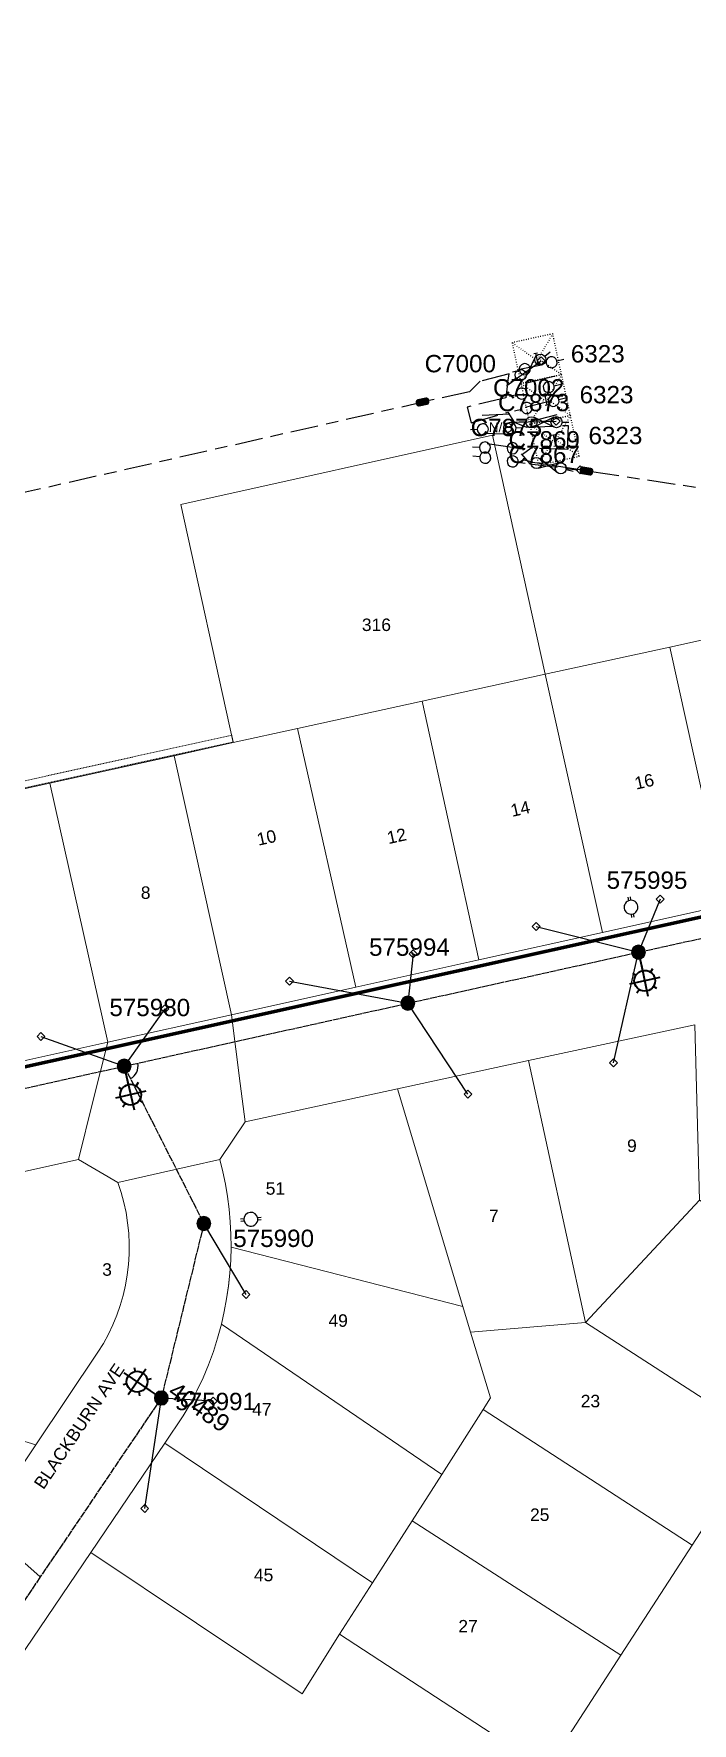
# Model space of a CAD drawing. Extents: x 316986 to 317993, y 6261353 to 6262146.
# Drawn here: x 317304.2 to 317399.2, y 6261481.3 to 6261724.9 of the extents above; entities that cross this region are included whole.
import ezdxf
from ezdxf.enums import TextEntityAlignment as Align

# ---------------------------------------------------------------- set-up
doc = ezdxf.new("R2010")
doc.units = 0
for name, pattern in [('Cable Exist OH', [1, 1, 0]), ('Cable Exist UG', [8.2, 4, -1.2, 1.8, -1.2]), ('DOT', [0.25, 0, -0.25]), ('HIDDEN', [0.375, 0.25, -0.125]), ('HIDDEN2', [0.1875, 0.125, -0.0625])]:
    doc.linetypes.add(name, pattern=pattern)
doc.layers.get('0').update_dxf_attribs({"color": 6})
for name, color, linetype, lineweight in [('Cadastre Land Parcels_SP_EXT', 9, 'Continuous', 5), ('Cadastre Other Property_SP_EXT', 9, 'HIDDEN', 5), ('Cadastre Roads_SP_EXT', 9, 'Continuous', 5)]:
    doc.layers.add(name, color=color, linetype=linetype, lineweight=lineweight)
for name, color, linetype in [('Equip_HV_EXT', 7, 'Continuous'), ('Equip_LV_EXT', 7, 'Continuous'), ('Equip_SP_LV_EXT', 7, 'Continuous'), ('Equip_SP_SL_EXT', 7, 'Continuous'), ('Mains_HV_EXT', 7, 'Continuous'), ('Mains_HV_NEW_U72', 2, 'Cable New UG'), ('Mains_LV_EXT', 7, 'Continuous'), ('Mains_SL_EXT', 7, 'Continuous'), ('Services_SP_EXT', 7, 'Continuous'), ('Sub_SP_EXT', 7, 'Continuous'), ('SupportsOH_SP_TR_HV_LV_SL_EXT', 7, 'Continuous'), ('Trench_SP_NEW', 2, 'Continuous')]:
    doc.layers.add(name, color=color, linetype=linetype)
doc.styles.add('iecARIAL', font='arial.ttf', dxfattribs={"height": 2})
doc.styles.add('POLE_LABEL', font='arial.ttf')
doc.styles.get("Standard").update_dxf_attribs({"font": 'arial.ttf'})
doc.styles.add('SWITCH_LABEL', font='arial.ttf', dxfattribs={"height": 2.5})
doc.linetypes.add('Cable New UG', pattern='A,7,-0.25,["x",Standard,S=2,R=0,X=0.2,Y=-0.8],-2.1', length=9.35)
doc.linetypes.add('IE Trench HV', pattern='A,7,-0.2,["/",Standard,S=3,R=0,X=0.6,Y=-1.4],-2.5', length=9.7)

# ---------------------------------------------------------------- blocks, each defined once
blk = doc.blocks.new('*U107')
for p, q in [((5.81, -0.57), (5.31, -0.54)), ((5.83, -0.24), (5.33, -0.21)), ((7.77, -0.71), (8.26, -0.74)), ((7.79, -0.38), (8.29, -0.41))]:
    blk.add_line(p, q)
blk.add_lwpolyline([(5.8, -0.4, 1), (7.79, -0.54, 1)], format="xyb", close=True)
at = {"flags": 9}
for tag, p in [('ACTUAL_STATUS', (0, 0)), ('CONSTRUCTED_VOLTAGE', (0, -0.2)), ('OPERATING_VOLTAGE', (0, -0.6)), ('ORIENTATION', (0, -0.8)), ('OWNED_BY', (0, -1)), ('STATE', (0, -1.2)), ('SWITCH_TYPE', (0, -1.4)), ('NO_PHASES', (0, -0.4)), ('USAGE', (0, -1.6)), ('LEGEND', (0, -1.8)), ('NOTES', (0, -2))]:
    blk.add_attdef(tag, text='', height=0.2, dxfattribs=at).set_placement(p, align=Align.MIDDLE_LEFT)
at = {"flags": 1}
blk.add_attdef('Z', (0, 0), '', height=0.2, dxfattribs=at)
blk = doc.blocks.new('*U104')
for p, q in [((5.59, -0.35), (5.09, -0.33)), ((5.6, -0.02), (5.1, 0)), ((7.55, -0.41), (8.05, -0.43)), ((7.56, -0.08), (8.06, -0.1))]:
    blk.add_line(p, q)
blk.add_lwpolyline([(5.58, -0.18, 1), (7.57, -0.25, 1)], format="xyb", close=True)
at = {"flags": 9}
for tag, p in [('ACTUAL_STATUS', (0, 0)), ('CONSTRUCTED_VOLTAGE', (0, -0.2)), ('OPERATING_VOLTAGE', (0, -0.6)), ('ORIENTATION', (0, -0.8)), ('OWNED_BY', (0, -1)), ('STATE', (0, -1.2)), ('SWITCH_TYPE', (0, -1.4)), ('NO_PHASES', (0, -0.4)), ('USAGE', (0, -1.6)), ('LEGEND', (0, -1.8)), ('NOTES', (0, -2))]:
    blk.add_attdef(tag, text='', height=0.2, dxfattribs=at).set_placement(p, align=Align.MIDDLE_LEFT)
at = {"flags": 1}
blk.add_attdef('Z', (0, 0), '', height=0.2, dxfattribs=at)
blk = doc.blocks.new('*U106')
at = {"lineweight": 40}
for p, q in [((0, 0), (0.6, -2.65)), ((0.43, -1.92), (1.42, -6.31)), ((2.03, -2.37), (1.73, -2.85)), ((3.12, -3.62), (-1.27, -4.61)), ((-0.82, -3.01), (-0.34, -3.31)), ((-0.17, -5.86), (0.13, -5.38)), ((2.67, -5.22), (2.2, -4.92))]:
    blk.add_line(p, q, dxfattribs=at)
blk.add_circle((0.93, -4.11), 1.5, dxfattribs=at)
at = {"style": 'iecARIAL', "flags": 8}
blk.add_attdef('ASSET_NUM', (1.5, 1.5), '', height=2.5, dxfattribs=at)
for tag, p, height, flags in [('OPERATING_VOLTAGE', (0.98, -1.65), 0.2, 9), ('ORIENTATION', (0.98, -1.85), 0.2, 9), ('OWNED_BY', (0.98, -2.05), 0.2, 9), ('STATE', (0.98, -2.25), 0.2, 9), ('CONSTRUCTED_VOLTAGE', (0.98, -0.65), 0.2, 9), ('CONTROL_TYPE', (0.98, -0.85), 0.2, 9), ('LANTERN_PURPOSE', (0.98, -1.05), 0.2, 9), ('LANTERN_TYPE', (0.98, -1.25), 0.2, 9), ('NO_PHASES', (0.98, -1.45), 0.2, 9), ('USAGE', (0.98, -2.45), 0.2, 9), ('LNUMBER', (2.18, -3.25), 2.5, 8), ('CEXIST', (0.98, -2.65), 0.2, 9), ('CNEW', (0.98, -2.85), 0.2, 9), ('CNUMBER', (0.98, -3.05), 0.2, 9), ('CREMOVE', (0.98, -3.25), 0.2, 9), ('CREPLACE', (0.98, -3.45), 0.2, 9), ('LKINGHEIGHT', (0.98, -3.65), 0.2, 9), ('LBRACKET', (0.98, -3.85), 0.2, 9), ('LBRACKETVOCAB', (0.98, -4.05), 0.2, 9), ('LCATEGORY', (0.98, -4.25), 0.2, 9), ('LCHARGE1', (0.98, -4.45), 0.2, 9), ('LCHARGE1PERCENT', (0.98, -4.65), 0.2, 9), ('LCHARGE2', (0.98, -4.85), 0.2, 9), ('LCHARGE2PERCENT', (0.98, -5.05), 0.2, 9), ('LCHARGE3', (0.98, -5.25), 0.2, 9), ('LCHARGE3PERCENT', (0.98, -5.45), 0.2, 9), ('LEXIST', (0.98, -5.65), 0.2, 9), ('LLAMP', (0.98, -5.85), 0.2, 9), ('LLAMPVOCAB', (0.98, -6.05), 0.2, 9), ('LMAST', (0.98, -6.25), 0.2, 9), ('LMASTVOCAB', (0.98, -6.45), 0.2, 9), ('LNEW', (0.98, -6.65), 0.2, 9), ('LANTNUMBER', (0.98, -6.85), 0.2, 9), ('LOUTREACH', (0.98, -7.25), 0.2, 9), ('LOUTREACHVOCAB', (0.98, -7.45), 0.2, 9), ('STREETNAME', (0.98, -9.25), 0.2, 9), ('SUBURB', (0.98, -9.45), 0.2, 1), ('LRATECODE', (0.98, -7.65), 0.2, 9), ('LREMOVE', (0.98, -7.85), 0.2, 9), ('LREPLACE', (0.98, -8.05), 0.2, 9), ('LTYPE', (0.98, -8.25), 0.2, 9), ('LTYPEVOCAB', (0.98, -8.45), 0.2, 9), ('LEGEND', (0.98, -8.65), 0.2, 9), ('LOCATION', (0.98, -8.85), 0.2, 9), ('NOTES', (0.98, -9.05), 0.2, 9)]:
    blk.add_attdef(tag, p, '', height=height, dxfattribs=dict(flags=flags))
blk = doc.blocks.new('*U105')
at = {"lineweight": 40}
for p, q in [((0, 0), (0.57, -2.66)), ((0.41, -1.92), (1.36, -6.32)), ((2.01, -2.39), (1.7, -2.86)), ((3.09, -3.65), (-1.31, -4.6)), ((-0.85, -3), (-0.37, -3.31)), ((-0.23, -5.86), (0.07, -5.38)), ((2.62, -5.24), (2.15, -4.94))]:
    blk.add_line(p, q, dxfattribs=at)
blk.add_circle((0.89, -4.12), 1.5, dxfattribs=at)
at = {"style": 'iecARIAL', "flags": 8}
blk.add_attdef('ASSET_NUM', (1.5, 1.5), '', height=2.5, dxfattribs=at)
for tag, p, height, flags in [('OPERATING_VOLTAGE', (0.98, -1.65), 0.2, 9), ('ORIENTATION', (0.98, -1.85), 0.2, 9), ('OWNED_BY', (0.98, -2.05), 0.2, 9), ('STATE', (0.98, -2.25), 0.2, 9), ('CONSTRUCTED_VOLTAGE', (0.98, -0.65), 0.2, 9), ('CONTROL_TYPE', (0.98, -0.85), 0.2, 9), ('LANTERN_PURPOSE', (0.98, -1.05), 0.2, 9), ('LANTERN_TYPE', (0.98, -1.25), 0.2, 9), ('NO_PHASES', (0.98, -1.45), 0.2, 9), ('USAGE', (0.98, -2.45), 0.2, 9), ('LNUMBER', (2.18, -3.25), 2.5, 8), ('CEXIST', (0.98, -2.65), 0.2, 9), ('CNEW', (0.98, -2.85), 0.2, 9), ('CNUMBER', (0.98, -3.05), 0.2, 9), ('CREMOVE', (0.98, -3.25), 0.2, 9), ('CREPLACE', (0.98, -3.45), 0.2, 9), ('LKINGHEIGHT', (0.98, -3.65), 0.2, 9), ('LBRACKET', (0.98, -3.85), 0.2, 9), ('LBRACKETVOCAB', (0.98, -4.05), 0.2, 9), ('LCATEGORY', (0.98, -4.25), 0.2, 9), ('LCHARGE1', (0.98, -4.45), 0.2, 9), ('LCHARGE1PERCENT', (0.98, -4.65), 0.2, 9), ('LCHARGE2', (0.98, -4.85), 0.2, 9), ('LCHARGE2PERCENT', (0.98, -5.05), 0.2, 9), ('LCHARGE3', (0.98, -5.25), 0.2, 9), ('LCHARGE3PERCENT', (0.98, -5.45), 0.2, 9), ('LEXIST', (0.98, -5.65), 0.2, 9), ('LLAMP', (0.98, -5.85), 0.2, 9), ('LLAMPVOCAB', (0.98, -6.05), 0.2, 9), ('LMAST', (0.98, -6.25), 0.2, 9), ('LMASTVOCAB', (0.98, -6.45), 0.2, 9), ('LNEW', (0.98, -6.65), 0.2, 9), ('LANTNUMBER', (0.98, -6.85), 0.2, 9), ('LOUTREACH', (0.98, -7.25), 0.2, 9), ('LOUTREACHVOCAB', (0.98, -7.45), 0.2, 9), ('STREETNAME', (0.98, -9.25), 0.2, 9), ('SUBURB', (0.98, -9.45), 0.2, 1), ('LRATECODE', (0.98, -7.65), 0.2, 9), ('LREMOVE', (0.98, -7.85), 0.2, 9), ('LREPLACE', (0.98, -8.05), 0.2, 9), ('LTYPE', (0.98, -8.25), 0.2, 9), ('LTYPEVOCAB', (0.98, -8.45), 0.2, 9), ('LEGEND', (0.98, -8.65), 0.2, 9), ('LOCATION', (0.98, -8.85), 0.2, 9), ('NOTES', (0.98, -9.05), 0.2, 9)]:
    blk.add_attdef(tag, p, '', height=height, dxfattribs=dict(flags=flags))
blk = doc.blocks.new('*U98')
at = {"lineweight": 40}
for p, q in [((-1.63, 1.1), (-5.37, 3.61)), ((-4.76, 0.49), (-2.24, 4.22)), ((-3.9, 4.38), (-3.79, 3.83)), ((-1.48, 2.75), (-2.03, 2.64)), ((-5.52, 1.96), (-4.97, 2.07)), ((-3.1, 0.33), (-3.21, 0.88)), ((0, 0), (-2.26, 1.52))]:
    blk.add_line(p, q, dxfattribs=at)
blk.add_circle((-3.5, 2.35), 1.5, dxfattribs=at)
at = {"style": 'iecARIAL', "flags": 8}
blk.add_attdef('ASSET_NUM', (1.5, 1.5), '', height=2.5, dxfattribs=at)
for tag, p, height, flags in [('OPERATING_VOLTAGE', (0.98, -1.65), 0.2, 9), ('ORIENTATION', (0.98, -1.85), 0.2, 9), ('OWNED_BY', (0.98, -2.05), 0.2, 9), ('STATE', (0.98, -2.25), 0.2, 9), ('CONSTRUCTED_VOLTAGE', (0.98, -0.65), 0.2, 9), ('CONTROL_TYPE', (0.98, -0.85), 0.2, 9), ('LANTERN_PURPOSE', (0.98, -1.05), 0.2, 9), ('LANTERN_TYPE', (0.98, -1.25), 0.2, 9), ('NO_PHASES', (0.98, -1.45), 0.2, 9), ('USAGE', (0.98, -2.45), 0.2, 9), ('LNUMBER', (2.18, -3.25), 2.5, 8), ('CEXIST', (0.98, -2.65), 0.2, 9), ('CNEW', (0.98, -2.85), 0.2, 9), ('CNUMBER', (0.98, -3.05), 0.2, 9), ('CREMOVE', (0.98, -3.25), 0.2, 9), ('CREPLACE', (0.98, -3.45), 0.2, 9), ('LKINGHEIGHT', (0.98, -3.65), 0.2, 9), ('LBRACKET', (0.98, -3.85), 0.2, 9), ('LBRACKETVOCAB', (0.98, -4.05), 0.2, 9), ('LCATEGORY', (0.98, -4.25), 0.2, 9), ('LCHARGE1', (0.98, -4.45), 0.2, 9), ('LCHARGE1PERCENT', (0.98, -4.65), 0.2, 9), ('LCHARGE2', (0.98, -4.85), 0.2, 9), ('LCHARGE2PERCENT', (0.98, -5.05), 0.2, 9), ('LCHARGE3', (0.98, -5.25), 0.2, 9), ('LCHARGE3PERCENT', (0.98, -5.45), 0.2, 9), ('LEXIST', (0.98, -5.65), 0.2, 9), ('LLAMP', (0.98, -5.85), 0.2, 9), ('LLAMPVOCAB', (0.98, -6.05), 0.2, 9), ('LMAST', (0.98, -6.25), 0.2, 9), ('LMASTVOCAB', (0.98, -6.45), 0.2, 9), ('LNEW', (0.98, -6.65), 0.2, 9), ('LANTNUMBER', (0.98, -6.85), 0.2, 9), ('LOUTREACH', (0.98, -7.25), 0.2, 9), ('LOUTREACHVOCAB', (0.98, -7.45), 0.2, 9), ('STREETNAME', (0.98, -9.25), 0.2, 9), ('SUBURB', (0.98, -9.45), 0.2, 1), ('LRATECODE', (0.98, -7.65), 0.2, 9), ('LREMOVE', (0.98, -7.85), 0.2, 9), ('LREPLACE', (0.98, -8.05), 0.2, 9), ('LTYPE', (0.98, -8.25), 0.2, 9), ('LTYPEVOCAB', (0.98, -8.45), 0.2, 9), ('LEGEND', (0.98, -8.65), 0.2, 9), ('LOCATION', (0.98, -8.85), 0.2, 9), ('NOTES', (0.98, -9.05), 0.2, 9)]:
    blk.add_attdef(tag, p, '', height=height, dxfattribs=dict(flags=flags))
blk = doc.blocks.new('CCP_EXT')
at = {"flags": 9}
blk.add_attdef('NOTES', text='', height=0.2, dxfattribs=at).set_placement((0, -2), align=Align.MIDDLE_LEFT)
blk.add_wipeout([(0, 0.57), (0.57, 0), (0, -0.57), (-0.57, 0)])
blk.add_lwpolyline([(-0.57, 0), (0, 0.57), (0.57, 0), (0, -0.57), (-0.57, 0)])
at = {"flags": 1}
blk.add_attdef('Z', (0, 0), '', height=0.2, dxfattribs=at)
at = {"flags": 9}
for tag, p in [('CCP_TYPE', (0, 0)), ('CONSTRUCTED_VOLTAGE', (0, -0.2)), ('OPERATING_VOLTAGE', (0, -0.6)), ('ORIENTATION', (0, -0.8)), ('OWNED_BY', (0, -1)), ('STATE', (0, -1.8)), ('NO_PHASES', (0, -0.4)), ('USAGE', (0, -1.2)), ('LEGEND', (0, -1.4)), ('LIFE_SUPPORT', (0, -1.6))]:
    blk.add_attdef(tag, text='', height=0.2, dxfattribs=at).set_placement(p, align=Align.MIDDLE_LEFT)
blk = doc.blocks.new('POLE_EXT')
blk.add_hatch(color=256).paths.add_polyline_path([(-1, 0, 1), (1, 0, 1)])
blk.add_lwpolyline([(-1, 0, 1), (1, 0, 1)], format="xyb", close=True)
for tag, height, flags, p in [('pNumber', 2.5, 8, (-17.84, 2.07)), ('OWNED_BY', 0.2, 9, (1.35, -0.4)), ('SPECIAL_USE', 0.2, 9, (1.35, -0.8)), ('STATE', 0.2, 9, (1.35, -1)), ('cLV', 0.2, 9, (1.35, -1.4)), ('hDepth', 0.2, 9, (1.35, -1.6)), ('hDia', 0.2, 9, (1.35, -1.8)), ('cHV', 0.2, 9, (1.35, -2)), ('PARENT', 0.2, 9, (1.35, -0.6)), ('USAGE', 0.2, 9, (1.35, -1.2)), ('LBRACKET', 0.2, 9, (1.35, -2.2)), ('LExisting', 0.2, 9, (1.35, -2.4)), ('cLinedev', 0.2, 9, (1.35, -3.4)), ('pExisting', 0.2, 9, (1.35, -3.8)), ('pFooting', 0.2, 9, (1.35, -4.4)), ('pNew', 0.2, 9, (1.35, -4.6)), ('LANTNUMBER', 0.2, 9, (1.35, -2.6)), ('LOther', 0.2, 9, (1.35, -2.8)), ('LRemove', 0.2, 9, (1.35, -3)), ('LEGEND', 0.2, 9, (1.35, -3.2)), ('LOCATION', 0.2, 9, (1.35, -3.6)), ('PFNUMBER', 0.2, 9, (1.35, -4)), ('NEWPFNUMBER', 0.2, 9, (1.35, -4.2)), ('pRelocate', 0.2, 9, (1.35, -5)), ('pRemove', 0.2, 9, (1.35, -5.2)), ('pReplace', 0.2, 9, (1.35, -5.4)), ('pStay', 0.2, 9, (1.35, -5.6)), ('pType', 0.2, 9, (1.35, -5.8)), ('cspan', 0.2, 9, (1.35, -6)), ('STREETNAME', 0.2, 9, (1.35, -6.2)), ('SUBURB', 0.2, 9, (1.35, -6.4)), ('OPERATED_BY', 0.2, 9, (1.36, -7.01)), ('NOTES', 0.2, 9, (1.35, -6.6)), ('MAINTAINED_BY', 0.2, 9, (1.36, -6.81))]:
    blk.add_attdef(tag, text='', height=height, dxfattribs=dict(flags=flags)).set_placement(p, align=Align.MIDDLE_LEFT)
at = {"style": 'POLE_LABEL'}
for tag, height, flags, p in [('ASSET_NUM', 2.5, 8, (2, 2)), ('STRUCTURE_PLANT_NUMBER', 0.2, 9, (1.35, 0.03)), ('STREET_CODE', 0.2, 9, (1.35, -0.2))]:
    blk.add_attdef(tag, text='', height=height, dxfattribs=dict(at, flags=flags)).set_placement(p, align=Align.MIDDLE_LEFT)
at = {"flags": 1}
blk.add_attdef('Z', (1.35, -7.33), '', height=0.2, dxfattribs=at)
blk = doc.blocks.new('HV_STJ_EXT')
h = blk.add_hatch(color=256)
edge = h.paths.add_edge_path()
edge.add_ellipse((-0.59, 0.13), major_axis=(0.226, 0.226), ratio=1, start_angle=45, end_angle=135)
edge.add_line((-0.91, 0.13), (-0.91, -0.13))
edge.add_ellipse((-0.59, -0.13), major_axis=(0.226, 0.226), ratio=1, start_angle=135, end_angle=225)
edge.add_line((-0.59, -0.45), (0.59, -0.45))
edge.add_ellipse((0.59, -0.13), major_axis=(-0.226, 0.226), ratio=1, start_angle=135, end_angle=225)
edge.add_line((0.91, -0.13), (0.91, 0.13))
edge.add_ellipse((0.59, 0.13), major_axis=(-0.226, 0.226), ratio=1, start_angle=225, end_angle=315)
edge.add_line((0.59, 0.45), (-0.59, 0.45))
blk.add_lwpolyline([(-0.91, 0.13), (-0.91, -0.13, 0.414214), (-0.59, -0.45), (0.59, -0.45, 0.414214), (0.91, -0.13), (0.91, 0.13, 0.414214), (0.59, 0.45), (-0.59, 0.45, 0.414214)], format="xyb", close=True)
for tag, flags, p in [('ORIENTATION', 9, (1.5, 0)), ('Z', 1, (1.5, -0.8)), ('USAGE', 9, (1.5, -0.2)), ('LEGEND', 9, (1.5, -0.4)), ('NOTES', 9, (1.5, -0.6))]:
    blk.add_attdef(tag, text='', height=0.2, dxfattribs=dict(flags=flags)).set_placement(p, align=Align.MIDDLE_LEFT)
blk = doc.blocks.new('LV_UG_DFUSE_CLOSED_EXT')
for points in [[(1, 0), (0, 0)], [(5.04, 0.73), (2.16, -0.72)], [(5.05, -0.71), (2.16, 0.72)], [(6.2, 0.01), (7.2, 0.01)]]:
    blk.add_lwpolyline(points)
for centre in [(1.8, 0), (5.4, 0.01)]:
    blk.add_circle(centre, 0.8)
at = {"flags": 9}
for tag, p in [('ACTUAL_STATUS', (0, 0)), ('CONSTRUCTED_VOLTAGE', (0, -0.2)), ('OPERATING_VOLTAGE', (0, -0.6)), ('ORIENTATION', (0, -0.8)), ('STATE', (0, -1)), ('SWITCH_TYPE', (0, -1.2)), ('NO_PHASES', (0, -0.4)), ('USAGE', (0, -1.4)), ('NOTES', (0, -1.6))]:
    blk.add_attdef(tag, text='', height=0.2, dxfattribs=at).set_placement(p, align=Align.MIDDLE_LEFT)
at = {"flags": 1}
blk.add_attdef('Z', (0, 0), '', height=0.2, dxfattribs=at)
blk = doc.blocks.new('SWG_HOLEC_SU_EXT')
blk.add_line((1.8, -2), (5.8, -2))
for points in [[(1, 0), (0, 0)], [(6.6, 0), (7.6, 0)]]:
    blk.add_lwpolyline(points)
for points in [[(1.8, -0.8, 1), (1.8, 0.8, 1)], [(5.8, -0.8, 1), (5.8, 0.8, 1)]]:
    blk.add_lwpolyline(points, format="xyb", close=True)
at = {"style": 'SWITCH_LABEL', "flags": 8}
blk.add_attdef('ASSET_NUM', text='', height=2.5, rotation=179.9544, dxfattribs=at).set_placement((-2.4, 0), align=Align.MIDDLE_LEFT)
at = {"flags": 1}
blk.add_attdef('Z', (0, 0), '', height=0.2, dxfattribs=at)
at = {"flags": 9}
for tag, p in [('ACTUAL_STATUS', (0, -0.4)), ('CONSTRUCTED_VOLTAGE', (0, -0.6)), ('OPERATING_VOLTAGE', (0, -1)), ('ORIENTATION', (0, -1.2)), ('OWNED_BY', (0, -1.4)), ('STATE', (0, -1.8)), ('SWITCH_TYPE', (0, -2)), ('NO_PHASES', (0, -0.8)), ('PARENT', (0, -1.6)), ('USAGE', (0, -2.2)), ('LOCATION', (0, -2.4)), ('STREETNAME', (0, -2.6)), ('SUBURB', (0, -2.8)), ('NOTES', (0, -3))]:
    blk.add_attdef(tag, text='', height=0.2, dxfattribs=at).set_placement(p, align=Align.MIDDLE_LEFT)
at = {"style": 'SWITCH_LABEL', "flags": 9}
blk.add_attdef('STREET_CODE', text='', height=0.2, dxfattribs=at).set_placement((0, -0.2), align=Align.MIDDLE_LEFT)
blk = doc.blocks.new('SWG_HOLEC_SU_NO_EXT')
blk.add_line((1.8, -2), (5.8, -2))
for points in [[(1, 0), (0, 0)], [(6.6, 0), (7.6, 0)]]:
    blk.add_lwpolyline(points)
for points in [[(1.8, -0.8, 1), (1.8, 0.8, 1)], [(5.8, -0.8, 1), (5.8, 0.8, 1)]]:
    blk.add_lwpolyline(points, format="xyb", close=True)
at = {"insert": (5.31, -3.64), "char_height": 1.4, "width": 3.8863, "attachment_point": 1, "rotation": 180}
blk.add_mtext('{\\fArial|b0|i0|c0|p34;N/O}', dxfattribs=at)
at = {"style": 'SWITCH_LABEL', "flags": 8}
blk.add_attdef('ASSET_NUM', text='', height=2.5, rotation=179.9544, dxfattribs=at).set_placement((-2.4, 0), align=Align.MIDDLE_LEFT)
at = {"flags": 1}
blk.add_attdef('Z', (0, 0), '', height=0.2, dxfattribs=at)
at = {"flags": 9}
for tag, p in [('ACTUAL_STATUS', (0, -0.4)), ('CONSTRUCTED_VOLTAGE', (0, -0.6)), ('OPERATING_VOLTAGE', (0, -1)), ('ORIENTATION', (0, -1.2)), ('OWNED_BY', (0, -1.4)), ('STATE', (0, -1.8)), ('SWITCH_TYPE', (0, -2)), ('NO_PHASES', (0, -0.8)), ('PARENT', (0, -1.6)), ('USAGE', (0, -2.2)), ('LOCATION', (0, -2.4)), ('STREETNAME', (0, -2.6)), ('SUBURB', (0, -2.8)), ('NOTES', (0, -3))]:
    blk.add_attdef(tag, text='', height=0.2, dxfattribs=at).set_placement(p, align=Align.MIDDLE_LEFT)
at = {"style": 'SWITCH_LABEL', "flags": 9}
blk.add_attdef('STREET_CODE', text='', height=0.2, dxfattribs=at).set_placement((0, -0.2), align=Align.MIDDLE_LEFT)
blk = doc.blocks.new('*U148')
at = {"color": 7}
for p, q in [((-0.44, 0.73), (0.1, 0.84)), ((-0.17, 0.79), (0.17, -0.79)), ((-0.09, -0.84), (0.43, -0.73))]:
    blk.add_line(p, q, dxfattribs=at)
at = {"linetype": 'DOT'}
blk.add_lwpolyline([(-2.3, -3.57), (3.57, -2.3), (2.3, 3.57), (-3.57, 2.3)], close=True, dxfattribs=at)
for points in [[(2.3, 3.57), (0.23, 0.05), (3.57, -2.3)], [(-2.3, -3.57), (-0.23, -0.05), (-3.57, 2.3)]]:
    blk.add_lwpolyline(points, dxfattribs=at)
for tag, height, flags, p in [('ASSET_NUM', 2.5, 8, (2, 2)), ('STREET_CODE', 0.2, 9, (1.5, 0)), ('OPERATED_BY', 0.2, 9, (1.5, -0.2)), ('Z', 0.2, 1, (1.5, -0.6)), ('MAINTAINED_BY', 0.2, 9, (1.5, -0.4))]:
    blk.add_attdef(tag, text='', height=height, dxfattribs=dict(flags=flags)).set_placement(p, align=Align.MIDDLE_LEFT)

msp = doc.modelspace()

# ---------------------------------------------------------------- linework, layer by layer
at = {"layer": 'Cadastre Land Parcels_SP_EXT', "linetype": 'Continuous'}
msp.add_lwpolyline([(317253.24, 6261756.67), (317267.37, 6261694.02), (317272.07, 6261673.13), (317276.65, 6261652.84), (317276.24, 6261651.98), (317271.6, 6261642.34), (317261.15, 6261620.44), (317253.96, 6261605.38), (317278.1, 6261610.64), (317288.74, 6261612.97), (317306.51, 6261616.89), (317324.47, 6261620.83), (317332.97, 6261622.71), (317325.4, 6261657.07), (317370.34, 6261667.07), (317377.97, 6261632.58), (317395.94, 6261636.5), (317419.61, 6261641.73)], dxfattribs=at)
for points in [[(317377.97, 6261632.58), (317370.34, 6261667.07), (317325.4, 6261657.07), (317332.97, 6261622.71), (317342.24, 6261624.74), (317360.2, 6261628.69), (317377.97, 6261632.58)], [(317416.05, 6261601.95), (317419.61, 6261641.73), (317395.94, 6261636.5), (317404.16, 6261599.31), (317416.05, 6261601.95)], [(317386.22, 6261595.34), (317404.16, 6261599.31), (317395.94, 6261636.5), (317377.97, 6261632.58), (317386.22, 6261595.34)], [(317386.22, 6261595.34), (317377.97, 6261632.58), (317360.2, 6261628.69), (317368.38, 6261591.39), (317386.22, 6261595.34)], [(317368.38, 6261591.39), (317360.2, 6261628.69), (317342.24, 6261624.74), (317350.63, 6261587.46), (317368.38, 6261591.39)], [(317332.72, 6261583.48), (317350.63, 6261587.46), (317342.24, 6261624.74), (317332.97, 6261622.71), (317324.47, 6261620.83), (317332.72, 6261583.48)], [(317332.72, 6261583.48), (317324.47, 6261620.83), (317306.51, 6261616.89), (317314.89, 6261579.53), (317332.72, 6261583.48)], [(317314.89, 6261579.53), (317306.51, 6261616.89), (317288.74, 6261612.97), (317297.08, 6261575.58), (317314.89, 6261579.53)], [(317400.19, 6261556.73), (317399.54, 6261582.02), (317375.56, 6261576.86), (317383.75, 6261539.11), (317400.19, 6261556.73)], [(317375.56, 6261576.86), (317356.64, 6261572.79), (317366.1, 6261541.39), (317367.19, 6261537.71), (317383.75, 6261539.11), (317375.56, 6261576.86)], [(317366.1, 6261541.39), (317356.64, 6261572.79), (317334.67, 6261568.05), (317331.02, 6261562.59), (317331.47, 6261560.82), (317331.84, 6261559.04), (317332.14, 6261557.24), (317332.38, 6261555.43), (317332.54, 6261553.61), (317332.64, 6261551.79), (317332.66, 6261549.96), (317366.1, 6261541.39)], [(317316.33, 6261559.28), (317310.66, 6261562.6), (317293.08, 6261558.71), (317300.7, 6261522.61), (317304.5, 6261521.46), (317313.46, 6261534.79), (317314.25, 6261536.07), (317314.97, 6261537.39), (317315.61, 6261538.75), (317316.18, 6261540.14), (317316.68, 6261541.56), (317317.09, 6261543), (317317.43, 6261544.47), (317317.68, 6261545.95), (317317.86, 6261547.44), (317317.95, 6261548.95), (317317.96, 6261550.45), (317317.89, 6261551.95), (317317.74, 6261553.45), (317317.51, 6261554.93), (317317.2, 6261556.4), (317316.8, 6261557.85), (317316.33, 6261559.28)], [(317422.41, 6261542.82), (317400.19, 6261556.73), (317383.75, 6261539.11), (317409.28, 6261522.59), (317422.41, 6261542.82)], [(317366.1, 6261541.39), (317332.66, 6261549.96), (317332.62, 6261548.09), (317332.49, 6261546.22), (317332.29, 6261544.36), (317332.02, 6261542.5), (317331.68, 6261540.66), (317331.26, 6261538.83), (317363.03, 6261517.19), (317369.02, 6261526.56), (317370.07, 6261528.21), (317367.19, 6261537.71), (317366.1, 6261541.39)], [(317363.03, 6261517.19), (317331.26, 6261538.83), (317330.72, 6261536.85), (317330.1, 6261534.9), (317329.39, 6261532.98), (317328.61, 6261531.09), (317327.74, 6261529.24), (317326.79, 6261527.43), (317325.76, 6261525.65), (317323.1, 6261521.71), (317353.05, 6261501.55), (317358.76, 6261510.49), (317363.03, 6261517.19)], [(317409.28, 6261522.59), (317383.75, 6261539.11), (317367.19, 6261537.71), (317370.07, 6261528.21), (317369.02, 6261526.56), (317399.16, 6261506.98), (317409.28, 6261522.59)], [(317289.92, 6261499.79), (317304.5, 6261521.46), (317300.7, 6261522.61), (317270.81, 6261531.17), (317264.1, 6261516.9), (317289.92, 6261499.79)], [(317399.16, 6261506.98), (317369.02, 6261526.56), (317363.03, 6261517.19), (317358.76, 6261510.49), (317388.86, 6261491.12), (317399.16, 6261506.98)], [(317348.3, 6261494.12), (317353.05, 6261501.55), (317323.1, 6261521.71), (317312.42, 6261505.92), (317342.9, 6261485.54), (317348.3, 6261494.12)], [(317388.86, 6261491.12), (317358.76, 6261510.49), (317353.05, 6261501.55), (317348.3, 6261494.12), (317378.18, 6261474.65), (317388.86, 6261491.12)]]:
    msp.add_lwpolyline(points, close=True, dxfattribs=at)
at = {"layer": 'Cadastre Other Property_SP_EXT', "linetype": 'HIDDEN2'}
msp.add_lwpolyline([(317253.95, 6261605.47), (317332.97, 6261622.79), (317332.75, 6261623.79), (317254.46, 6261606.53), (317253.95, 6261605.47)], close=True, dxfattribs=at)
at = {"layer": 'Cadastre Roads_SP_EXT', "linetype": 'Continuous'}
for points in [[(317404.16, 6261599.31), (317386.22, 6261595.34), (317368.38, 6261591.39), (317350.63, 6261587.46), (317332.72, 6261583.48), (317333.98, 6261573.54), (317334.67, 6261568.05), (317356.64, 6261572.79), (317375.56, 6261576.86), (317399.54, 6261582.02)], [(317293.08, 6261558.71), (317310.66, 6261562.6), (317312.74, 6261570.94), (317314.89, 6261579.53), (317297.08, 6261575.58)], [(317301.95, 6261490.44), (317312.42, 6261505.92), (317323.1, 6261521.71), (317325.76, 6261525.65), (317326.79, 6261527.43), (317327.74, 6261529.24), (317328.61, 6261531.09), (317329.39, 6261532.98), (317330.1, 6261534.9), (317330.72, 6261536.85), (317331.26, 6261538.83), (317331.68, 6261540.66), (317332.02, 6261542.5), (317332.29, 6261544.35), (317332.49, 6261546.22), (317332.62, 6261548.09), (317332.66, 6261549.96), (317332.66, 6261549.96), (317332.64, 6261551.79), (317332.54, 6261553.61), (317332.38, 6261555.43), (317332.14, 6261557.24), (317331.84, 6261559.04), (317331.47, 6261560.82), (317331.02, 6261562.59), (317322.48, 6261560.67), (317316.33, 6261559.28), (317316.8, 6261557.85), (317317.2, 6261556.4), (317317.51, 6261554.93), (317317.74, 6261553.45), (317317.89, 6261551.95), (317317.96, 6261550.45), (317317.95, 6261548.95), (317317.86, 6261547.44), (317317.68, 6261545.95), (317317.43, 6261544.47), (317317.09, 6261543), (317316.68, 6261541.56), (317316.18, 6261540.14), (317315.61, 6261538.75), (317314.97, 6261537.39), (317314.25, 6261536.07), (317313.46, 6261534.79), (317304.5, 6261521.46), (317289.92, 6261499.79)]]:
    msp.add_lwpolyline(points, dxfattribs=at)
at = {"layer": 'Mains_HV_EXT', "linetype": 'Cable Exist UG'}
for points in [[(317372.48, 6261674.11), (317372.74, 6261675.92), (317368.57, 6261674.83), (317367.03, 6261673.29), (317360.27, 6261671.84)], [(317372.48, 6261674.11), (317372.28, 6261672.44), (317366.72, 6261671.11), (317367.27, 6261668.82), (317372.59, 6261670.39), (317373.49, 6261668.91)], [(317277.3, 6261653.04), (317360.31, 6261671.85)]]:
    msp.add_lwpolyline(points, dxfattribs=at)
at = {"layer": 'Mains_LV_EXT', "linetype": 'Cable Exist OH'}
for points in [[(317278.04, 6261567.35), (317317.24, 6261576.05)], [(317317.24, 6261576.05), (317328.73, 6261553.36)]]:
    msp.add_lwpolyline(points, dxfattribs=at)
at = {"layer": 'Mains_LV_EXT', "linetype": 'Continuous'}
msp.add_lwpolyline([(317318.14, 6261574.26, 0.343245), (317319.19, 6261576.48)], format="xyb", dxfattribs=at)
at = {"layer": 'Mains_SL_EXT', "linetype": 'Cable Exist OH'}
msp.add_lwpolyline([(317278.04, 6261567.35), (317317.24, 6261576.05)], dxfattribs=at)
at = {"layer": 'Services_SP_EXT'}
msp.add_lwpolyline([(317294.55, 6261511.8), (317305.14, 6261502.39)], dxfattribs=at)

# ---------------------------------------------------------------- block references
at = {"layer": 'Equip_HV_EXT', "rotation": 12.12398778125541}
msp.add_blockref('HV_STJ_EXT', (317360.27, 6261671.84), dxfattribs=at)
at = {"layer": 'Equip_HV_EXT'}
ref = msp.add_blockref('SWG_HOLEC_SU_EXT', (317374.76, 6261668.16), dxfattribs=dict(at, rotation=182.6929738650439))
ref.add_attrib('ASSET_NUM', 'C7875', dxfattribs={"layer": '0', "height": 2.5, "style": 'SWITCH_LABEL'}).set_placement((317372.36, 6261669.41), align=Align.TOP_CENTER)
at = {"layer": 'Equip_SP_LV_EXT'}
for name, p, rotation in [('*U104', (317391.42, 6261592.49), 101.4238066001954), ('*U107', (317328.73, 6261553.36), 9.182584498036803)]:
    msp.add_blockref(name, p, dxfattribs=dict(at, rotation=rotation))
at = {"layer": 'Equip_SP_SL_EXT'}
for name, p in [('*U105', (317391.42, 6261592.49)), ('*U106', (317317.24, 6261576.05))]:
    msp.add_blockref(name, p, dxfattribs=at)
ref = msp.add_blockref('*U98', (317322.6, 6261528.2), dxfattribs=at)
ref.add_attrib('ASSET_NUM', '40489', dxfattribs={"layer": '0', "height": 2.5, "rotation": 324.9285, "style": 'iecARIAL'}).set_placement((317324.1, 6261529.7), align=Align.MIDDLE_LEFT)
at = {"layer": 'SupportsOH_SP_TR_HV_LV_SL_EXT'}
ref = msp.add_blockref('POLE_EXT', (317328.73, 6261553.36), dxfattribs=at)
ref.add_attrib('ASSET_NUM', '575990', dxfattribs={"layer": '0', "height": 2.5, "style": 'POLE_LABEL'}).set_placement((317332.97, 6261549.23), align=Align.BOTTOM_LEFT)

# ---------------------------------------------------------------- texts
at = {"layer": 'Cadastre Land Parcels_SP_EXT'}
for s, p in [('316', (317351.52, 6261638.81)), ('8', (317319.64, 6261600.18)), ('9', (317389.76, 6261563.68)), ('51', (317337.65, 6261557.52)), ('7', (317369.85, 6261553.57)), ('3', (317314.07, 6261545.83)), ('49', (317346.7, 6261538.47)), ('23', (317383.08, 6261526.86)), ('47', (317335.69, 6261525.66)), ('25', (317375.77, 6261510.47)), ('45', (317335.95, 6261501.77)), ('27', (317365.43, 6261494.39))]:
    msp.add_text(s, height=1.8, dxfattribs=at).set_placement(p)
for s, rotation, p in [('16', 12.489, (317391.07, 6261615.93)), ('14', 12.4876, (317373.19, 6261612)), ('10', 12.5121, (317336.6, 6261607.84)), ('12', 12.4921, (317355.36, 6261608.07))]:
    msp.add_text(s, height=1.8, rotation=rotation, dxfattribs=at).set_placement(p)
at = {"layer": 'Cadastre Roads_SP_EXT'}
msp.add_text('BLACKBURN AVE', height=1.8, rotation=55.9854, dxfattribs=at).set_placement((317305.6, 6261514.89))

# ---------------------------------------------------------------- next in the draw order: block references
at = {"layer": 'Services_SP_EXT'}
for p in [(317377.39, 6261677.76), (317379.54, 6261669.05), (317382.98, 6261662.06), (317394.54, 6261600.15), (317376.65, 6261596.19), (317358.91, 6261592.26), (317341.09, 6261588.31), (317323.09, 6261584.31), (317305.24, 6261580.35), (317387.8, 6261576.55), (317366.82, 6261572.01), (317334.81, 6261543.12), (317330.09, 6261527.73), (317320.2, 6261512.25)]:
    msp.add_blockref('CCP_EXT', p, dxfattribs=at)

# ---------------------------------------------------------------- next in the draw order: linework, layer by layer
at = {"layer": 'Mains_HV_EXT', "linetype": 'Cable Exist UG'}
for points in [[(317373.49, 6261668.91), (317375.25, 6261668.21), (317381.29, 6261668.46), (317381.11, 6261665.01), (317375.91, 6261665.19), (317374.69, 6261664.27)], [(317374.49, 6261664.34), (317375.73, 6261662.93), (317383.88, 6261661.88)], [(317421.01, 6261656.29), (317384.03, 6261661.86)]]:
    msp.add_lwpolyline(points, dxfattribs=at)
at = {"layer": 'Mains_HV_NEW_U72'}
msp.add_lwpolyline([(317246.33, 6261590.89), (317248.78, 6261584.44), (317268.59, 6261575.13), (317270.88, 6261574.05), (317272.16, 6261573.5), (317273.49, 6261573.01), (317274.84, 6261572.6), (317276.21, 6261572.27), (317277.6, 6261572.02), (317279, 6261571.85), (317280.41, 6261571.76), (317281.82, 6261571.75), (317283.24, 6261571.82), (317284.64, 6261571.97), (317286.03, 6261572.21), (317288.66, 6261572.79), (317297.28, 6261574.71), (317315.08, 6261578.65), (317332.91, 6261582.6), (317350.83, 6261586.58), (317368.57, 6261590.51), (317386.41, 6261594.46), (317404.36, 6261598.43)], dxfattribs=at)
at = {"layer": 'Mains_LV_EXT', "linetype": 'Cable Exist OH'}
for points in [[(317391.42, 6261592.49), (317422.82, 6261599.44)], [(317358.15, 6261585.13), (317391.42, 6261592.49)], [(317317.24, 6261576.05), (317358.15, 6261585.13)], [(317328.73, 6261553.36), (317322.6, 6261528.2)], [(317322.6, 6261528.2), (317305.14, 6261502.39)]]:
    msp.add_lwpolyline(points, dxfattribs=at)
at = {"layer": 'Mains_SL_EXT', "linetype": 'Cable Exist OH'}
for points in [[(317391.42, 6261592.49), (317422.82, 6261599.44), (317447.54, 6261594.88)], [(317317.24, 6261576.05), (317358.15, 6261585.13), (317391.42, 6261592.49)], [(317317.24, 6261576.05), (317328.73, 6261553.36), (317322.6, 6261528.2)], [(317322.6, 6261528.2), (317305.14, 6261502.39), (317286.26, 6261474.45)]]:
    msp.add_lwpolyline(points, dxfattribs=at)
at = {"layer": 'Services_SP_EXT'}
for points in [[(317372.41, 6261674.23), (317377.39, 6261677.76)], [(317373.49, 6261668.91), (317379.54, 6261669.05)], [(317382.98, 6261662.06), (317376.15, 6261663.13)], [(317394.54, 6261600.15), (317391.42, 6261592.49)], [(317376.65, 6261596.19), (317391.42, 6261592.49)], [(317358.91, 6261592.26), (317358.15, 6261585.13)], [(317387.8, 6261576.55), (317391.42, 6261592.49)], [(317341.09, 6261588.31), (317358.15, 6261585.13)], [(317366.82, 6261572.01), (317358.15, 6261585.13)], [(317323.09, 6261584.31), (317317.24, 6261576.05)], [(317305.24, 6261580.35), (317317.24, 6261576.05)], [(317334.81, 6261543.12), (317328.73, 6261553.36)], [(317320.2, 6261512.25), (317322.6, 6261528.2)], [(317330.09, 6261527.73), (317322.6, 6261528.2)]]:
    msp.add_lwpolyline(points, dxfattribs=at)
at = {"layer": 'Trench_SP_NEW', "linetype": 'IE Trench HV', "const_width": 0.5, "flags": 128}
msp.add_lwpolyline([(317480.28, 6261653.3), (317485.33, 6261648.17, -0.414214), (317485.47, 6261645.63), (317485.42, 6261645.58), (317482.69, 6261641.05), (317478.61, 6261631.54), (317476.42, 6261625.79), (317475.51, 6261623.79), (317474.52, 6261622.25), (317466.93, 6261610.49), (317458.49, 6261597.42), (317451.4, 6261595.9), (317449.65, 6261597.11), (317448.19, 6261598.02), (317446.68, 6261598.86), (317445.14, 6261599.63), (317443.57, 6261600.32), (317442.17, 6261600.86), (317440.33, 6261601.49), (317438.67, 6261601.96), (317437, 6261602.35), (317435.3, 6261602.66), (317433.6, 6261602.89), (317431.88, 6261603.04), (317431.52, 6261603.05), (317430.16, 6261603.11), (317428.44, 6261603.1), (317426.72, 6261603.01), (317425.01, 6261602.84), (317423.31, 6261602.59), (317421.61, 6261602.26), (317416.25, 6261601.07), (317404.36, 6261598.43), (317386.41, 6261594.46), (317368.57, 6261590.51), (317350.83, 6261586.58), (317332.91, 6261582.6), (317315.08, 6261578.65), (317297.28, 6261574.71), (317288.66, 6261572.79), (317286.03, 6261572.21), (317284.64, 6261571.97), (317283.24, 6261571.82), (317281.82, 6261571.75), (317280.41, 6261571.76), (317279, 6261571.85), (317277.6, 6261572.02), (317276.21, 6261572.27), (317274.84, 6261572.6), (317273.49, 6261573.01), (317272.16, 6261573.5), (317270.88, 6261574.05), (317268.59, 6261575.13), (317248.78, 6261584.44), (317246.13, 6261591.43), (317244.95, 6261591.61)], format="xyb", dxfattribs=at)

# ---------------------------------------------------------------- next in the draw order: block references
at = {"layer": 'Equip_HV_EXT'}
ref = msp.add_blockref('SWG_HOLEC_SU_EXT', (317373.26, 6261676.12), dxfattribs=dict(at, rotation=14.4207731081311))
ref.add_attrib('ASSET_NUM', 'C7000', dxfattribs={"layer": '0', "height": 2.5, "style": 'SWITCH_LABEL'}).set_placement((317370.86, 6261677.37), align=Align.MIDDLE_RIGHT)
ref = msp.add_blockref('SWG_HOLEC_SU_EXT', (317372.83, 6261672.63), dxfattribs=dict(at, rotation=13.50936162482774))
ref.add_attrib('ASSET_NUM', 'C7002', dxfattribs={"layer": '0', "height": 2.5, "style": 'SWITCH_LABEL'}).set_placement((317370.43, 6261673.88), align=Align.MIDDLE_LEFT)
ref = msp.add_blockref('SWG_HOLEC_SU_EXT', (317373.55, 6261670.51), dxfattribs=dict(at, rotation=14.79676223897347))
ref.add_attrib('ASSET_NUM', 'C7873', dxfattribs={"layer": '0', "height": 2.5, "style": 'SWITCH_LABEL'}).set_placement((317371.15, 6261671.76), align=Align.MIDDLE_LEFT)
ref = msp.add_blockref('SWG_HOLEC_SU_NO_EXT', (317375.06, 6261665.13), dxfattribs=dict(at, rotation=178.5913711747515))
ref.add_attrib('ASSET_NUM', 'C7869', dxfattribs={"layer": '0', "height": 2.5, "style": 'SWITCH_LABEL'}).set_placement((317372.67, 6261666.38), align=Align.MIDDLE_LEFT)
ref = msp.add_blockref('SWG_HOLEC_SU_EXT', (317375.06, 6261663.02), dxfattribs=dict(at, rotation=172.2395429509952))
ref.add_attrib('ASSET_NUM', 'C7867', dxfattribs={"layer": '0', "height": 2.5, "style": 'SWITCH_LABEL'}).set_placement((317372.67, 6261664.27), align=Align.MIDDLE_LEFT)
at = {"layer": 'Equip_HV_EXT', "rotation": 170.7035963688779}
msp.add_blockref('HV_STJ_EXT', (317383.9, 6261661.88), dxfattribs=at)
at = {"layer": 'Equip_LV_EXT'}
for p, rotation in [((317372.99, 6261674.64), 37.67193575017662), ((317374.94, 6261663.44), 347.3048673209944)]:
    msp.add_blockref('LV_UG_DFUSE_CLOSED_EXT', p, dxfattribs=dict(at, rotation=rotation))
msp.add_blockref('LV_UG_DFUSE_CLOSED_EXT', (317374.18, 6261668.92), dxfattribs=at)
at = {"layer": 'Sub_SP_EXT'}
ref = msp.add_blockref('*U148', (317376.74, 6261678.09), dxfattribs=at)
ref.add_attrib('ASSET_NUM', '6323', dxfattribs={"layer": '0', "height": 2.5}).set_placement((317381.65, 6261678.79), align=Align.MIDDLE_LEFT)
ref = msp.add_blockref('*U148', (317378.02, 6261672.2), dxfattribs=at)
ref.add_attrib('ASSET_NUM', '6323', dxfattribs={"layer": '0', "height": 2.5}).set_placement((317382.92, 6261672.9), align=Align.MIDDLE_LEFT)
ref = msp.add_blockref('*U148', (317379.29, 6261666.31), dxfattribs=at)
ref.add_attrib('ASSET_NUM', '6323', dxfattribs={"layer": '0', "height": 2.5}).set_placement((317384.2, 6261667.01), align=Align.MIDDLE_LEFT)
at = {"layer": 'SupportsOH_SP_TR_HV_LV_SL_EXT'}
ref = msp.add_blockref('POLE_EXT', (317391.42, 6261592.49), dxfattribs=at)
ref.add_attrib('ASSET_NUM', '575995', dxfattribs={"layer": '0', "height": 2.5, "rotation": 359.9534, "style": 'POLE_LABEL'}).set_placement((317392.64, 6261600.88), align=Align.BOTTOM_CENTER)
ref = msp.add_blockref('POLE_EXT', (317358.15, 6261585.13), dxfattribs=at)
ref.add_attrib('ASSET_NUM', '575994', dxfattribs={"layer": '0', "height": 2.5, "rotation": 0.0015, "style": 'POLE_LABEL'}).set_placement((317358.38, 6261591.22), align=Align.BOTTOM_CENTER)
ref = msp.add_blockref('POLE_EXT', (317317.24, 6261576.05), dxfattribs=at)
ref.add_attrib('ASSET_NUM', '575980', dxfattribs={"layer": '0', "height": 2.5, "rotation": 359.9243, "style": 'POLE_LABEL'}).set_placement((317320.93, 6261582.52), align=Align.BOTTOM_CENTER)
ref = msp.add_blockref('POLE_EXT', (317322.6, 6261528.2), dxfattribs=at)
ref.add_attrib('ASSET_NUM', '575991', dxfattribs={"layer": '0', "height": 2.5, "style": 'POLE_LABEL'}).set_placement((317324.6, 6261528.95), align=Align.TOP_LEFT)

doc.saveas('drawing.dxf')
